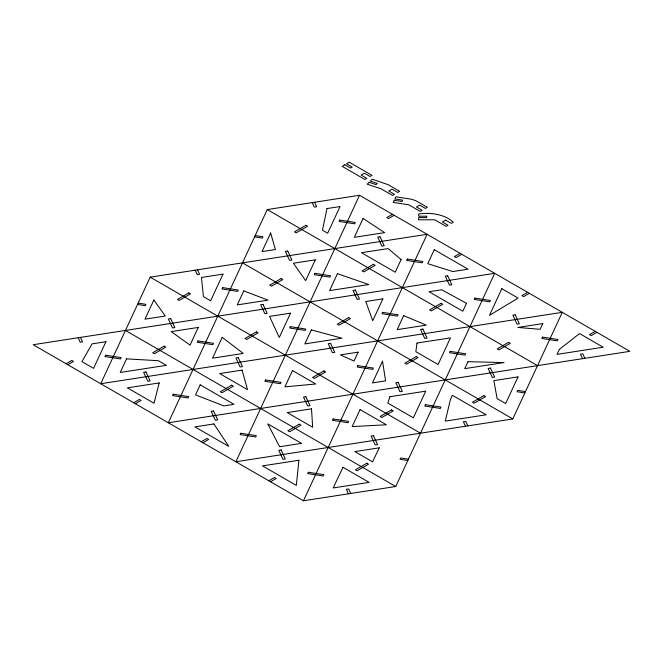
<?xml version="1.0" encoding="UTF-8"?>
<svg xmlns="http://www.w3.org/2000/svg" width="663" height="663" viewBox="0 0 663 663"><rect width="100%" height="100%" fill="white"/><g stroke="black" fill="none" stroke-linecap="round" stroke-linejoin="round"><path stroke-width="0.99" d="M303.455 500.78L395.761 486.501L494.697 273.322L33.15 344.719L303.455 500.78L427.121 234.304L150.194 277.142L100.726 383.736L562.274 312.331L512.806 418.925L235.879 461.763L359.545 195.287L629.85 351.349L168.303 422.745L267.239 209.574L359.545 195.287M66.085 363.738L71.778 360.448L73.485 361.434L67.792 364.716M392.479 214.306L386.794 217.588L388.501 218.575L394.187 215.293M133.661 402.748L139.354 399.466L141.053 400.452L135.368 403.734M460.056 253.316L454.37 256.606L456.078 257.592L461.763 254.302M201.237 441.765L206.922 438.475L208.63 439.461L202.944 442.751M527.632 292.333L521.947 295.615L523.646 296.601L529.339 293.319M268.813 480.774L274.499 477.493L276.206 478.479L270.521 481.761M595.208 331.351L589.515 334.633L591.222 335.619L596.915 332.337M255.18 235.547L262.954 236.749L262.333 238.092L254.559 236.89M138.136 303.115L145.91 304.325L145.288 305.668L137.514 304.466M525.486 391.601L517.712 390.399L517.09 391.742L524.864 392.952M408.441 459.177L400.667 457.976L400.046 459.318L407.82 460.52M267.239 209.574L537.544 365.628M242.501 262.863L512.806 418.925M150.194 277.142L420.499 433.204M125.456 330.439L395.761 486.501M584.857 358.31L582.777 353.818L580.448 354.183L582.528 358.666M467.821 425.886L465.733 421.395L463.404 421.751L465.484 426.243M314.56 202.248L316.641 206.74L314.312 207.096L312.223 202.613M350.777 493.454L348.688 488.971L346.359 489.327L348.44 493.819M197.516 269.824L199.596 274.316L197.267 274.673L195.179 270.189M80.472 337.401L82.552 341.884L80.223 342.249L78.143 337.757M298.897 460.255L296.311 485.391L262.523 465.882L298.897 460.255M417.002 343.053L415.842 351.68L438.094 364.526L450.459 337.873L417.002 343.053M326.975 208.572L322.458 230.194L327.671 233.202L340.044 206.549L326.975 208.572M450.426 399.474L445.279 421.121L486.161 414.798L452.373 395.289L450.426 399.474M159.195 382.932L154.04 403.253L127.371 387.855L159.195 382.932M389.935 396.706L387.797 403.063L413.356 417.814L425.721 391.17L389.935 396.706M105.956 341.702L93.582 368.346L81.93 361.617L92.107 343.848L105.956 341.702M105.632 355.211L105.003 356.561L120.55 358.965L121.18 357.614L105.632 355.211M126.55 358.865L120.235 372.473L166.388 365.33L158.358 360.697L126.55 358.865M153.857 300.024L144.965 319.176L165.286 316.036L153.857 300.024M198.262 327.423L190.057 345.108L171.17 331.616L198.262 327.423M223 274.126L210.627 300.778L203.433 296.618L201.469 277.457L223 274.126M173.209 394.228L172.579 395.571L188.126 397.974L188.756 396.631L173.209 394.228M197.939 340.931L197.317 342.274L212.864 344.685L213.486 343.335L197.939 340.931M222.677 287.634L222.047 288.985L237.594 291.389L238.224 290.038L222.677 287.634M200.176 384.838L195.519 394.883L223.879 405.905L233.964 404.347L200.176 384.838M222.221 337.343L212.541 358.194L243.213 353.445L222.221 337.343M243.777 290.9L237.279 304.897L268.043 300.14L243.777 290.9M270.645 233.003L262.009 251.6L275.402 249.528L270.645 233.003M290.568 313.143L279.272 337.484L269.551 316.392L290.568 313.143M315.306 259.846L305.66 280.64L293.394 263.236L315.306 259.846M240.785 433.237L240.155 434.588L255.703 436.992L256.332 435.649L240.785 433.237M265.515 379.949L264.893 381.291L280.441 383.695L281.062 382.352L265.515 379.949M290.253 326.652L289.623 327.994L305.171 330.406L305.8 329.055L290.253 326.652M314.983 273.355L314.361 274.706L329.909 277.109L330.53 275.758L314.983 273.355M339.721 220.058L339.091 221.409L354.639 223.812L355.269 222.47L339.721 220.058M292.482 370.559L284.916 386.861L315.754 383.993L292.482 370.559M311.345 329.917L304.856 343.915L341.934 338.171L311.345 329.917M337.45 273.662L329.586 290.618L368.785 284.551L337.45 273.662M363.084 218.434L354.324 237.321L384.623 232.638L363.084 218.434M394.253 200.292L393.267 202.422L408.814 204.826L420.193 211.398L422.132 210.279L416.439 206.997L419.687 205.124L425.373 208.406L427.312 207.287L415.925 200.723L411.416 199.215L395.869 196.812L394.883 198.941L402.656 200.143L402.027 201.494L394.253 200.292M358.144 352.152L354.025 361.045L340.326 354.912L358.144 352.152M382.882 298.864L372.747 320.701L365.752 301.516L382.882 298.864M401.123 259.565L395.247 272.211L361.459 252.711L388.153 248.575L401.123 259.565M308.361 472.255L307.731 473.597L323.279 476.009L323.909 474.658L308.361 472.255M333.091 418.958L332.47 420.309L348.017 422.712L348.639 421.361L333.091 418.958M357.829 365.669L357.2 367.012L372.747 369.415L373.377 368.073L357.829 365.669M382.559 312.372L381.938 313.715L397.485 316.118L398.107 314.776L382.559 312.372M407.297 259.076L406.668 260.426L422.215 262.83L422.845 261.479L407.297 259.076M360.059 409.577L352.161 426.599L386.38 424.768L360.059 409.577M382.518 361.186L372.432 382.924L385.584 380.894L382.518 361.186M403.659 315.638L397.162 329.635L426.276 325.127L403.659 315.638M434.265 249.686L427.768 263.683L452.829 271.548L468.053 269.195L434.265 249.686M466.503 303.289L462.824 311.229L429.036 291.72L441.657 289.772L466.503 303.289M425.406 404.679L424.776 406.029L440.323 408.433L440.953 407.082L425.406 404.679M450.136 351.382L449.514 352.733L465.061 355.136L465.683 353.793L450.136 351.382M474.874 298.093L474.244 299.436L489.791 301.839L490.421 300.496L474.874 298.093M467.97 361.683L464.738 368.645L504.013 362.57L467.97 361.683M501.841 288.703L489.468 315.348L518.085 298.085L501.841 288.703M518.035 376.891L505.662 403.535L497.117 398.604L493.86 380.628L518.035 376.891M542.765 323.594L540.121 329.304L517.853 327.447L542.765 323.594M542.45 337.102L541.82 338.453L557.368 340.857L557.997 339.514L542.45 337.102M559.348 349.409L557.044 354.365L603.206 347.221L579.537 333.564L559.348 349.409M342.978 467.282L333.191 487.935L369.117 482.374L342.978 467.282M379.261 447.823L372.581 461.854L354.838 451.602L379.261 447.823M369.134 182.308L367.227 184.215L381.167 188.864L392.546 195.436L394.485 194.317L388.791 191.035L392.032 189.162L397.725 192.444L399.656 191.325L388.278 184.753L372.258 179.184L370.344 181.098L377.313 183.419L376.103 184.629L369.134 182.308M344.835 164.772L342.133 166.33L364.899 179.474L366.83 178.355L361.144 175.065L364.385 173.192L370.078 176.482L372.009 175.363L349.252 162.22L346.542 163.786L352.235 167.068L350.528 168.054L344.835 164.772M188.822 292.872L177.435 299.444L179.143 300.43L190.53 293.858L188.822 292.872M305.867 225.296L294.48 231.868L296.187 232.854L307.574 226.282L305.867 225.296M164.084 346.169L152.705 352.741L154.413 353.727L165.791 347.155L164.084 346.169M281.129 278.593L269.75 285.165L271.457 286.151L282.836 279.579L281.129 278.593M445.619 220.099L442.378 221.972L448.072 225.254L446.133 226.373L434.754 219.801L418.66 219.801L418.66 217.597L426.707 217.597L426.707 216.204L418.66 216.204L418.66 213.992A30.564 17.644 0 0 1 453.243 222.262L451.312 223.381L445.619 220.099M256.39 331.89L245.012 338.462L246.719 339.448L258.098 332.876L256.39 331.89M373.435 264.313L362.056 270.885L363.763 271.871L375.142 265.299L373.435 264.313M231.66 385.186L220.282 391.75L221.989 392.736L233.368 386.173L231.66 385.186M348.705 317.61L337.326 324.182L339.033 325.168L350.412 318.596L348.705 317.61M323.967 370.907L312.588 377.471L314.295 378.457L325.674 371.885L323.967 370.907M441.011 303.331L429.632 309.903L431.34 310.881L442.718 304.317L441.011 303.331M299.237 424.196L287.858 430.768L289.565 431.754L300.944 425.182L299.237 424.196M416.281 356.619L404.902 363.191L406.61 364.178L417.988 357.606L416.281 356.619M391.543 409.916L380.164 416.488L381.871 417.475L393.25 410.903L391.543 409.916M508.587 342.34L497.209 348.912L498.916 349.898L510.295 343.326L508.587 342.34M366.813 463.213L355.426 469.785L357.133 470.771L368.52 464.199L366.813 463.213M483.857 395.637L472.47 402.209L474.178 403.195L485.565 396.623L483.857 395.637M287.742 251.053L285.413 251.418L289.574 260.393L291.911 260.029L287.742 251.053M380.048 236.774L377.719 237.139L381.888 246.114L384.217 245.749L380.048 236.774M170.698 318.63L168.369 318.994L172.529 327.97L174.866 327.605L170.698 318.63M263.004 304.35L260.675 304.715L264.844 313.69L267.172 313.326L263.004 304.35M355.318 290.071L352.989 290.435L357.15 299.411L359.487 299.046L355.318 290.071M447.624 275.791L445.296 276.148L449.464 285.131L451.793 284.767L447.624 275.791M145.959 371.926L143.631 372.283L147.799 381.266L150.128 380.902L145.959 371.926M238.274 357.647L235.945 358.003L240.105 366.979L242.443 366.622L238.274 357.647M330.58 343.368L328.251 343.724L332.42 352.699L334.749 352.343L330.58 343.368M422.895 329.088L420.557 329.445L424.726 338.42L427.055 338.064L422.895 329.088M515.201 314.809L512.872 315.165L517.041 324.141L519.369 323.784L515.201 314.809M242.078 370.111L219.685 373.576L247.498 389.637L242.078 370.111M213.536 410.944L211.207 411.3L215.376 420.276L217.704 419.919L213.536 410.944M305.85 396.656L303.513 397.021L307.682 405.996L310.011 405.64L305.85 396.656M398.156 382.377L395.828 382.742L399.996 391.717L402.325 391.352L398.156 382.377M490.471 368.098L488.134 368.462L492.302 377.438L494.631 377.073L490.471 368.098M213.917 423.939L194.947 426.873L228.735 446.381L213.917 423.939M311.502 408.839L287.261 412.593L312.671 427.262L311.502 408.839M301.541 443.365L279.629 446.754L267.753 423.856L301.541 443.365M281.112 449.953L278.783 450.318L282.952 459.293L285.281 458.929L281.112 449.953M373.426 435.674L371.089 436.039L375.258 445.014L377.587 444.649L373.426 435.674"/></g></svg>
